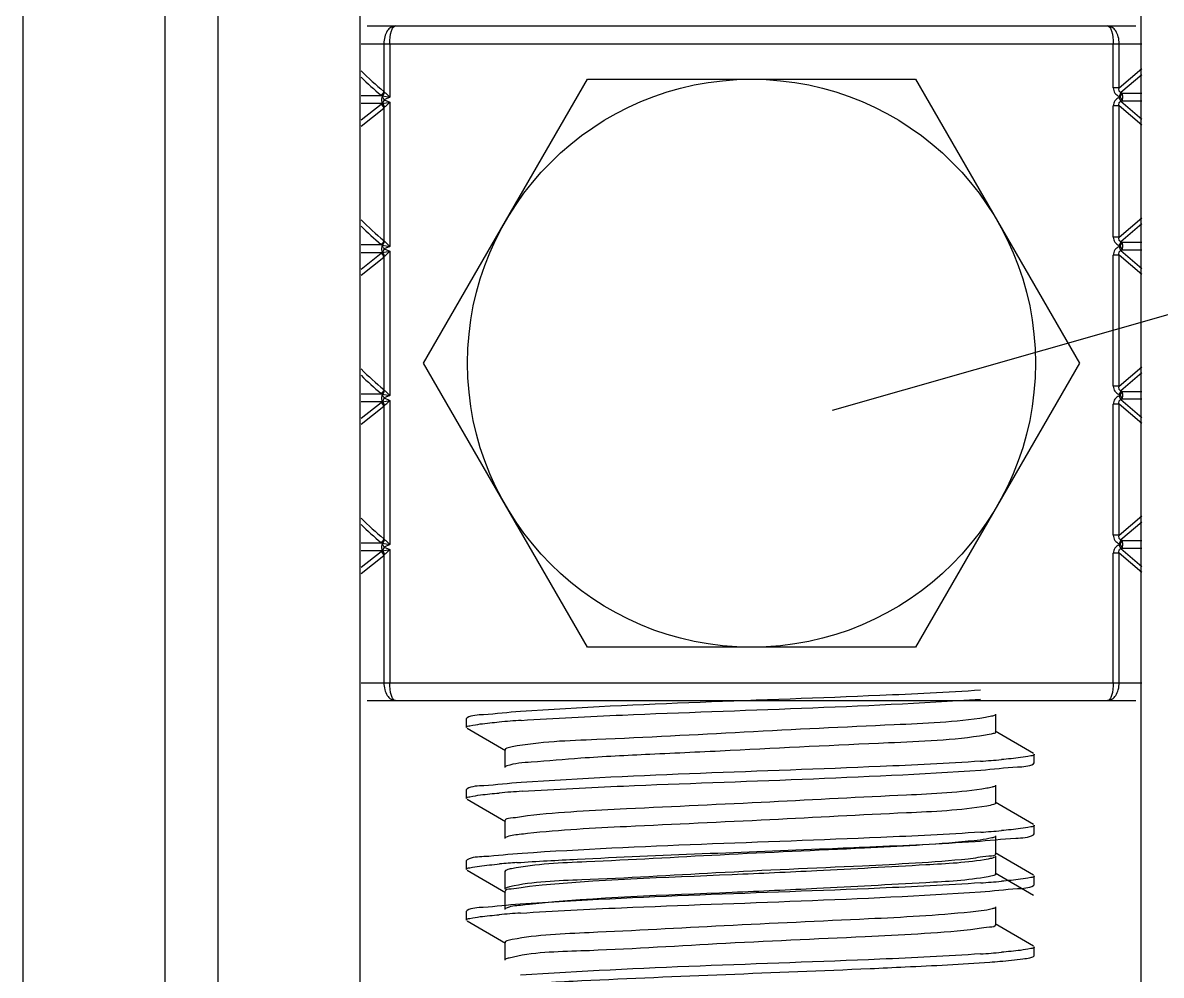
# Model space of a CAD drawing. Extents: x 1382187 to 1725648, y 860327 to 1571294.
# Drawn here: x 1512743.1 to 1513125, y 1213210.6 to 1213530 of the extents above; entities that cross this region are included whole.
import ezdxf

# ---------------------------------------------------------------- set-up
doc = ezdxf.new("R2010")
doc.units = 0
doc.header["$LTSCALE"] = 1000
doc.header["$MEASUREMENT"] = 0
doc.styles.get("Standard").update_dxf_attribs({"font": 'gbenor.shx', "bigfont": 'gbcbig.shx'})
doc.dimstyles.get("Standard").update_dxf_attribs({"dimtxt": 0.18, "dimasz": 0.18, "dimexe": 0.18, "dimexo": 0.0625, "dimgap": 0.09, "dimtad": 0, "dimtih": 1, "dimtoh": 1, "dimdec": 4, "dimzin": 0, "dimdsep": 46, "dimtxsty": 'Standard', "dimcen": 0.09, "dimadec": 0, "dimazin": 0, "dimtfac": 1, "dimtdec": 4, "dimtofl": 0, "dimtmove": 0, "dimatfit": 3, "dimfxl": 0, "dimtolj": 1, "dimtzin": 0, "dimarcsym": 0})

msp = doc.modelspace()

# ---------------------------------------------------------------- linework, layer by layer
at = {"linetype": 'Continuous'}
for p, q in [((1512743.1, 1215988.29), (1512743.1, 1211247.26)), ((1512790.73, 1215988.29), (1512790.73, 1211247.26)), ((1512808.59, 1215988.29), (1512808.59, 1211247.26)), ((1512856.21, 1215988.29), (1512856.21, 1211247.26)), ((1513118.15, 1215988.29), (1513118.15, 1211247.26)), ((1512858.68, 1213528.94), (1513116.44, 1213528.94)), ((1512856.59, 1213522.99), (1513118.53, 1213522.99)), ((1512864.22, 1213522.99), (1512864.22, 1213506.99)), ((1512866.2, 1213522.99), (1512866.2, 1213505.03)), ((1513108.92, 1213508.14), (1513108.92, 1213522.99)), ((1513110.9, 1213508.14), (1513110.9, 1213522.99)), ((1513110.9, 1213508.14), (1513118.53, 1213514.62)), ((1513118.53, 1213512.6), (1513111.46, 1213506.59)), ((1512877.58, 1213415.83), (1512932.57, 1213511.08)), ((1512932.57, 1213511.08), (1513042.56, 1213511.08)), ((1513042.56, 1213511.08), (1513097.55, 1213415.83)), ((1512863.59, 1213505.5), (1512856.59, 1213505.5)), ((1512863.71, 1213505.47), (1512863.59, 1213505.5)), ((1512863.74, 1213505.45), (1512866.2, 1213505.03)), ((1512864.38, 1213506.8), (1512864.22, 1213506.99)), ((1512866.2, 1213505.03), (1512864.29, 1213504.2)), ((1512864.46, 1213506.73), (1512864.38, 1213506.8)), ((1513110.9, 1213508.14), (1513108.92, 1213508.14)), ((1513111.46, 1213506.59), (1513110.86, 1213505.33)), ((1513111.28, 1213505.13), (1513110.86, 1213505.33)), ((1513110.86, 1213504.94), (1513111.28, 1213505.13)), ((1513111.45, 1213503.67), (1513110.86, 1213504.94)), ((1513111.28, 1213505.13), (1513111.87, 1213506.4)), ((1513111.28, 1213505.13), (1513111.87, 1213503.87)), ((1513111.87, 1213506.4), (1513111.46, 1213506.59)), ((1513111.87, 1213506.4), (1513118.53, 1213506.4)), ((1512863.55, 1213502.89), (1512856.59, 1213502.91)), ((1512856.59, 1213497.41), (1512863.3, 1213502.72)), ((1512856.59, 1213495.38), (1512864.22, 1213501.41)), ((1512863.55, 1213502.89), (1512863.71, 1213502.92)), ((1512863.71, 1213502.92), (1512863.75, 1213502.95)), ((1512864.29, 1213504.2), (1512863.75, 1213502.95)), ((1512863.75, 1213502.95), (1512866.2, 1213503.37)), ((1512864.22, 1213501.41), (1512864.36, 1213501.58)), ((1512864.22, 1213501.41), (1512864.22, 1213456.98)), ((1512864.29, 1213504.2), (1512866.2, 1213503.37)), ((1512864.36, 1213501.58), (1512864.44, 1213501.65)), ((1512864.44, 1213501.65), (1512864.49, 1213501.69)), ((1512866.2, 1213503.37), (1512866.2, 1213455.02)), ((1513110.9, 1213502.12), (1513108.92, 1213502.12)), ((1513108.92, 1213458.14), (1513108.92, 1213502.12)), ((1513110.9, 1213458.14), (1513110.9, 1213502.12)), ((1513118.53, 1213495.64), (1513110.9, 1213502.12)), ((1513111.45, 1213503.67), (1513111.87, 1213503.87)), ((1513111.45, 1213503.67), (1513118.53, 1213497.66)), ((1513111.87, 1213503.87), (1513118.53, 1213503.87)), ((1513110.9, 1213458.14), (1513118.53, 1213464.61)), ((1513118.53, 1213462.59), (1513111.46, 1213456.59)), ((1512863.59, 1213455.49), (1512856.59, 1213455.49)), ((1512863.71, 1213455.46), (1512863.59, 1213455.49)), ((1512863.74, 1213455.45), (1512866.2, 1213455.02)), ((1512864.38, 1213456.79), (1512864.22, 1213456.98)), ((1512866.2, 1213455.02), (1512864.29, 1213454.19)), ((1512864.46, 1213456.72), (1512864.38, 1213456.79)), ((1513110.9, 1213458.14), (1513108.92, 1213458.14)), ((1513111.46, 1213456.59), (1513110.86, 1213455.32)), ((1513111.28, 1213455.13), (1513110.86, 1213455.32)), ((1513110.86, 1213454.93), (1513111.28, 1213455.13)), ((1513111.45, 1213453.67), (1513110.86, 1213454.93)), ((1513111.28, 1213455.13), (1513111.87, 1213456.39)), ((1513111.28, 1213455.13), (1513111.87, 1213453.86)), ((1513111.87, 1213456.39), (1513111.46, 1213456.59)), ((1513111.87, 1213456.39), (1513118.53, 1213456.39)), ((1512863.55, 1213452.88), (1512856.59, 1213452.9)), ((1512856.59, 1213447.41), (1512863.3, 1213452.72)), ((1512856.59, 1213445.37), (1512864.22, 1213451.4)), ((1512863.55, 1213452.88), (1512863.71, 1213452.92)), ((1512863.71, 1213452.92), (1512863.75, 1213452.94)), ((1512864.29, 1213454.19), (1512863.75, 1213452.94)), ((1512863.75, 1213452.94), (1512866.2, 1213453.36)), ((1512864.22, 1213451.4), (1512864.36, 1213451.57)), ((1512864.22, 1213451.4), (1512864.22, 1213406.98)), ((1512864.29, 1213454.19), (1512866.2, 1213453.36)), ((1512864.36, 1213451.57), (1512864.44, 1213451.64)), ((1512864.44, 1213451.64), (1512864.49, 1213451.69)), ((1512866.2, 1213453.36), (1512866.2, 1213405.02)), ((1513110.9, 1213452.11), (1513108.92, 1213452.11)), ((1513108.92, 1213408.13), (1513108.92, 1213452.11)), ((1513110.9, 1213408.13), (1513110.9, 1213452.11)), ((1513118.53, 1213445.63), (1513110.9, 1213452.11)), ((1513111.45, 1213453.67), (1513111.87, 1213453.86)), ((1513111.45, 1213453.67), (1513118.53, 1213447.65)), ((1513111.87, 1213453.86), (1513118.53, 1213453.86)), ((1512932.57, 1213320.58), (1512877.58, 1213415.83)), ((1513097.55, 1213415.83), (1513042.56, 1213320.58)), ((1513110.9, 1213408.13), (1513118.53, 1213414.61)), ((1513118.53, 1213412.59), (1513111.46, 1213406.58)), ((1512863.59, 1213405.48), (1512856.59, 1213405.49)), ((1512863.71, 1213405.46), (1512863.59, 1213405.48)), ((1512863.74, 1213405.44), (1512866.2, 1213405.02)), ((1512864.38, 1213406.78), (1512864.22, 1213406.98)), ((1512864.46, 1213406.72), (1512864.38, 1213406.78)), ((1513110.9, 1213408.13), (1513108.92, 1213408.13)), ((1513111.46, 1213406.58), (1513110.86, 1213405.32)), ((1513111.28, 1213405.12), (1513110.86, 1213405.32)), ((1513110.86, 1213404.92), (1513111.28, 1213405.12)), ((1513111.28, 1213405.12), (1513111.87, 1213406.38)), ((1513111.28, 1213405.12), (1513111.87, 1213403.86)), ((1513111.87, 1213406.38), (1513111.46, 1213406.58)), ((1513111.87, 1213406.38), (1513118.53, 1213406.38)), ((1512863.55, 1213402.87), (1512856.59, 1213402.89)), ((1512856.59, 1213397.4), (1512863.3, 1213402.71)), ((1512856.59, 1213395.37), (1512864.22, 1213401.4)), ((1512863.55, 1213402.87), (1512863.71, 1213402.91)), ((1512863.71, 1213402.91), (1512863.75, 1213402.93)), ((1512864.29, 1213404.18), (1512863.75, 1213402.93)), ((1512863.75, 1213402.93), (1512866.2, 1213403.35)), ((1512864.22, 1213401.4), (1512864.36, 1213401.56)), ((1512864.22, 1213401.4), (1512864.22, 1213356.97)), ((1512866.2, 1213405.02), (1512864.29, 1213404.18)), ((1512864.29, 1213404.18), (1512866.2, 1213403.35)), ((1512864.36, 1213401.56), (1512864.44, 1213401.64)), ((1512864.44, 1213401.64), (1512864.49, 1213401.68)), ((1512866.2, 1213403.35), (1512866.2, 1213355.01)), ((1513110.9, 1213402.11), (1513108.92, 1213402.11)), ((1513108.92, 1213358.12), (1513108.92, 1213402.11)), ((1513111.45, 1213403.66), (1513110.86, 1213404.92)), ((1513110.9, 1213358.12), (1513110.9, 1213402.11)), ((1513118.53, 1213395.63), (1513110.9, 1213402.11)), ((1513111.45, 1213403.66), (1513111.87, 1213403.86)), ((1513111.45, 1213403.66), (1513118.53, 1213397.65)), ((1513111.87, 1213403.86), (1513118.53, 1213403.86)), ((1513110.9, 1213358.12), (1513118.53, 1213364.6)), ((1513118.53, 1213362.58), (1513111.46, 1213356.57)), ((1512863.59, 1213355.48), (1512856.59, 1213355.48)), ((1512863.71, 1213355.45), (1512863.59, 1213355.48)), ((1512863.74, 1213355.43), (1512866.2, 1213355.01)), ((1512864.38, 1213356.78), (1512864.22, 1213356.97)), ((1512864.46, 1213356.71), (1512864.38, 1213356.78)), ((1513110.9, 1213358.12), (1513108.92, 1213358.12)), ((1513111.46, 1213356.57), (1513110.86, 1213355.31)), ((1513111.28, 1213355.11), (1513111.87, 1213356.38)), ((1513111.87, 1213356.38), (1513111.46, 1213356.57)), ((1513111.87, 1213356.38), (1513118.53, 1213356.37)), ((1512863.55, 1213352.87), (1512856.59, 1213352.89)), ((1512856.59, 1213347.39), (1512863.3, 1213352.7)), ((1512863.55, 1213352.87), (1512863.71, 1213352.9)), ((1512863.71, 1213352.9), (1512863.75, 1213352.92)), ((1512864.29, 1213354.18), (1512863.75, 1213352.92)), ((1512863.75, 1213352.92), (1512866.2, 1213353.35)), ((1512866.2, 1213355.01), (1512864.29, 1213354.18)), ((1512864.29, 1213354.18), (1512866.2, 1213353.35)), ((1512864.36, 1213351.56), (1512864.44, 1213351.63)), ((1512864.44, 1213351.63), (1512864.49, 1213351.67)), ((1512866.2, 1213353.35), (1512866.2, 1213308.68)), ((1513110.9, 1213352.1), (1513108.92, 1213352.1)), ((1513108.92, 1213308.68), (1513108.92, 1213352.1)), ((1513111.28, 1213355.11), (1513110.86, 1213355.31)), ((1513110.86, 1213354.91), (1513111.28, 1213355.11)), ((1513111.45, 1213353.65), (1513110.86, 1213354.91)), ((1513110.9, 1213308.68), (1513110.9, 1213352.1)), ((1513118.53, 1213345.62), (1513110.9, 1213352.1)), ((1513111.28, 1213355.11), (1513111.87, 1213353.85)), ((1513111.45, 1213353.65), (1513111.87, 1213353.85)), ((1513111.45, 1213353.65), (1513118.53, 1213347.64)), ((1513111.87, 1213353.85), (1513118.53, 1213353.85)), ((1512856.59, 1213345.36), (1512864.22, 1213351.39)), ((1512864.22, 1213351.39), (1512864.36, 1213351.56)), ((1512864.22, 1213351.39), (1512864.22, 1213308.68)), ((1513042.56, 1213320.58), (1512932.57, 1213320.58)), ((1512856.59, 1213308.68), (1513118.53, 1213308.68)), ((1512858.68, 1213302.72), (1513116.44, 1213302.72)), ((1512892.16, 1213296.9), (1512891.93, 1213296.64)), ((1512891.93, 1213293.67), (1512891.93, 1213296.64)), ((1512891.93, 1213293.67), (1512891.93, 1213296.64)), ((1513069.55, 1213292.18), (1513069.55, 1213298.13)), ((1512892.16, 1213293.4), (1512905.08, 1213285.92)), ((1513082.21, 1213285), (1513069.29, 1213292.48)), ((1512904.82, 1213286.22), (1512904.82, 1213280.27)), ((1513082.43, 1213281.76), (1513082.43, 1213284.74)), ((1513082.43, 1213281.76), (1513082.43, 1213284.74)), ((1512905.5, 1213280.76), (1512905.08, 1213280.57)), ((1513082.21, 1213281.5), (1513082.43, 1213281.76)), ((1512892.16, 1213273.09), (1512891.93, 1213272.83)), ((1512891.93, 1213269.85), (1512891.93, 1213272.83)), ((1512891.93, 1213269.85), (1512891.93, 1213272.83)), ((1513069.55, 1213268.36), (1513069.55, 1213274.32)), ((1512892.16, 1213269.59), (1512905.08, 1213262.11)), ((1513082.21, 1213261.18), (1513069.29, 1213268.67)), ((1512904.82, 1213262.41), (1512904.82, 1213256.46)), ((1513082.43, 1213257.95), (1513082.43, 1213260.92)), ((1513082.43, 1213257.95), (1513082.43, 1213260.92)), ((1513069.55, 1213251.37), (1513069.55, 1213257.32)), ((1513082.21, 1213257.69), (1513082.43, 1213257.95)), ((1512892.16, 1213249.28), (1512891.93, 1213249.02)), ((1512891.93, 1213246.04), (1512891.93, 1213249.02)), ((1512891.93, 1213246.04), (1512891.93, 1213249.02)), ((1513082.21, 1213244.19), (1513069.29, 1213251.67)), ((1513069.55, 1213244.55), (1513069.55, 1213250.5)), ((1512892.16, 1213245.78), (1512905.08, 1213238.3)), ((1512904.82, 1213245.42), (1512904.82, 1213239.46)), ((1513082.21, 1213237.37), (1513069.29, 1213244.85)), ((1513082.21, 1213240.69), (1513082.43, 1213240.95)), ((1513082.43, 1213240.95), (1513082.43, 1213243.93)), ((1513082.43, 1213240.95), (1513082.43, 1213243.93)), ((1512904.82, 1213238.6), (1512904.82, 1213232.65)), ((1513069.55, 1213227.56), (1513069.55, 1213233.51)), ((1512892.16, 1213232.28), (1512891.93, 1213232.02)), ((1512891.93, 1213229.05), (1512891.93, 1213232.02)), ((1512891.93, 1213229.05), (1512891.93, 1213232.02)), ((1512892.16, 1213228.79), (1512905.08, 1213221.3)), ((1513082.21, 1213220.38), (1513069.29, 1213227.86)), ((1512904.82, 1213221.6), (1512904.82, 1213215.65)), ((1513082.43, 1213217.14), (1513082.43, 1213220.12)), ((1513082.43, 1213217.14), (1513082.43, 1213220.12)), ((1513082.21, 1213216.88), (1513082.43, 1213217.14))]:
    msp.add_line(p, q, dxfattribs=at)
msp.add_circle((1512987.56, 1213415.83), 95.25, dxfattribs=at)
for centre, radius, start, end in [((1512930.15, 1213587.44), 104.01, 224.9882, 230.6634), ((1512930.64, 1213586.48), 105.17, 225.2411, 230.1872), ((1512864.49, 1213507.12), 1.85, 230.2237, 240.9585), ((1512864.46, 1213501.26), 1.86, 119.1442, 128.3025), ((1512930.15, 1213537.43), 104.01, 224.9882, 230.6634), ((1512930.64, 1213536.47), 105.17, 225.2411, 230.1872), ((1512864.49, 1213457.11), 1.85, 230.2237, 240.9585), ((1512864.46, 1213451.25), 1.86, 119.1442, 128.3025), ((1512930.15, 1213487.43), 104.01, 224.9882, 230.6634), ((1512930.64, 1213486.46), 105.17, 225.2411, 230.1872), ((1512864.49, 1213407.1), 1.85, 230.2237, 240.9585), ((1512864.46, 1213401.25), 1.86, 119.1442, 128.3025), ((1512930.15, 1213437.42), 104.01, 224.9882, 230.6634), ((1512930.64, 1213436.46), 105.17, 225.2411, 230.1872), ((1512864.49, 1213357.1), 1.85, 230.2237, 240.9585), ((1512864.46, 1213351.24), 1.86, 119.1442, 128.3025), ((1512937.78, 1212881.13), 415.84, 93.7876, 94.8061), ((1513037.05, 1213691.42), 409.97, 273.8296, 274.8033), ((1512938.19, 1212852.18), 420.99, 93.7545, 94.8055), ((1513037.13, 1213666.65), 409.01, 273.8359, 274.8035), ((1512935.92, 1212856.82), 392.45, 93.9506, 94.8036), ((1513037.09, 1213650.11), 409.46, 273.8329, 274.8033), ((1512937.45, 1212820.66), 411.68, 93.8155, 94.8057), ((1513037.04, 1213626.9), 410.07, 273.8289, 274.8033)]:
    msp.add_arc(centre, radius, start, end, dxfattribs=at)
for points, knots in [([(1512868.11, 1213528.94), (1512867.6, 1213528.94), (1512866.49, 1213528.58), (1512865.23, 1213527.21), (1512864.41, 1213525.27), (1512864.22, 1213523.77), (1512864.22, 1213522.99)], [0, 0, 0, 0, 0.195972, 0.42512, 0.697797, 1, 1, 1, 1]), ([(1512866.2, 1213522.99), (1512866.2, 1213524.42), (1512866.41, 1213526.36), (1512867.17, 1213528.39), (1512867.83, 1213528.94), (1512868.11, 1213528.94)], [0, 0, 0, 0, 0.657525, 0.871922, 1, 1, 1, 1]), ([(1513107.01, 1213528.94), (1513107.29, 1213528.94), (1513107.95, 1213528.39), (1513108.71, 1213526.36), (1513108.92, 1213524.42), (1513108.92, 1213522.99)], [0, 0, 0, 0, 0.128078, 0.342475, 1, 1, 1, 1]), ([(1513110.9, 1213522.99), (1513110.9, 1213523.77), (1513110.72, 1213525.27), (1513109.89, 1213527.21), (1513108.63, 1213528.58), (1513107.52, 1213528.94), (1513107.01, 1213528.94)], [0, 0, 0, 0, 0.302203, 0.57488, 0.804028, 1, 1, 1, 1]), ([(1512863.73, 1213505.49), (1512863.64, 1213505.31), (1512863.37, 1213504.48), (1512863.42, 1213503.52), (1512863.71, 1213502.92)], [0, 0, 0, 0, 0.236634, 1, 1, 1, 1]), ([(1512864.29, 1213504.2), (1512864.24, 1213504.32), (1512864.06, 1213504.75), (1512863.83, 1213505.17), (1512863.73, 1213505.49)], [0, 0, 0, 0, 0.285481, 1, 1, 1, 1]), ([(1512864.46, 1213506.73), (1512864.59, 1213506.61), (1512865.19, 1213506.05), (1512865.76, 1213505.48), (1512866.2, 1213505.03)], [0, 0, 0, 0, 0.225254, 1, 1, 1, 1]), ([(1513108.92, 1213508.14), (1513108.92, 1213507.55), (1513109.33, 1213506.34), (1513110.32, 1213505.58), (1513110.86, 1213505.33)], [0, 0, 0, 0, 0.499355, 1, 1, 1, 1]), ([(1513110.86, 1213504.94), (1513110.32, 1213504.68), (1513109.33, 1213503.93), (1513108.92, 1213502.71), (1513108.92, 1213502.12)], [0, 0, 0, 0, 0.500643, 1, 1, 1, 1]), ([(1513111.46, 1213506.59), (1513111.17, 1213506.68), (1513110.7, 1213507.24), (1513110.84, 1213507.86), (1513110.9, 1213508.14)], [0, 0, 0, 0, 0.502447, 1, 1, 1, 1]), ([(1513111.87, 1213503.87), (1513112.06, 1213504.26), (1513112.18, 1213505.13), (1513112.06, 1213506.01), (1513111.87, 1213506.4)], [0, 0, 0, 0, 0.500048, 1, 1, 1, 1]), ([(1512864.49, 1213501.69), (1512864.62, 1213501.81), (1512865.2, 1213502.36), (1512865.77, 1213502.93), (1512866.2, 1213503.37)], [0, 0, 0, 0, 0.226794, 1, 1, 1, 1]), ([(1513110.9, 1213502.12), (1513110.84, 1213502.41), (1513110.7, 1213503.02), (1513111.17, 1213503.59), (1513111.45, 1213503.67)], [0, 0, 0, 0, 0.49632, 1, 1, 1, 1]), ([(1512863.73, 1213455.48), (1512863.64, 1213455.3), (1512863.37, 1213454.47), (1512863.42, 1213453.52), (1512863.71, 1213452.92)], [0, 0, 0, 0, 0.236634, 1, 1, 1, 1]), ([(1512864.29, 1213454.19), (1512864.24, 1213454.31), (1512864.06, 1213454.75), (1512863.83, 1213455.16), (1512863.73, 1213455.48)], [0, 0, 0, 0, 0.285481, 1, 1, 1, 1]), ([(1512864.46, 1213456.72), (1512864.59, 1213456.6), (1512865.19, 1213456.05), (1512865.76, 1213455.47), (1512866.2, 1213455.02)], [0, 0, 0, 0, 0.225254, 1, 1, 1, 1]), ([(1513108.92, 1213458.14), (1513108.92, 1213457.55), (1513109.33, 1213456.33), (1513110.32, 1213455.58), (1513110.86, 1213455.32)], [0, 0, 0, 0, 0.499355, 1, 1, 1, 1]), ([(1513110.86, 1213454.93), (1513110.32, 1213454.67), (1513109.33, 1213453.92), (1513108.92, 1213452.71), (1513108.92, 1213452.11)], [0, 0, 0, 0, 0.500643, 1, 1, 1, 1]), ([(1513111.46, 1213456.59), (1513111.17, 1213456.67), (1513110.7, 1213457.24), (1513110.84, 1213457.85), (1513110.9, 1213458.14)], [0, 0, 0, 0, 0.502447, 1, 1, 1, 1]), ([(1513111.87, 1213453.86), (1513112.06, 1213454.25), (1513112.18, 1213455.13), (1513112.06, 1213456), (1513111.87, 1213456.39)], [0, 0, 0, 0, 0.500048, 1, 1, 1, 1]), ([(1512864.49, 1213451.69), (1512864.62, 1213451.81), (1512865.2, 1213452.36), (1512865.77, 1213452.92), (1512866.2, 1213453.36)], [0, 0, 0, 0, 0.226794, 1, 1, 1, 1]), ([(1513110.9, 1213452.11), (1513110.84, 1213452.4), (1513110.7, 1213453.01), (1513111.17, 1213453.58), (1513111.45, 1213453.67)], [0, 0, 0, 0, 0.49632, 1, 1, 1, 1]), ([(1512863.73, 1213405.48), (1512863.64, 1213405.29), (1512863.37, 1213404.46), (1512863.42, 1213403.51), (1512863.71, 1213402.91)], [0, 0, 0, 0, 0.236634, 1, 1, 1, 1]), ([(1512864.29, 1213404.18), (1512864.24, 1213404.31), (1512864.06, 1213404.74), (1512863.83, 1213405.16), (1512863.73, 1213405.48)], [0, 0, 0, 0, 0.285481, 1, 1, 1, 1]), ([(1512864.46, 1213406.72), (1512864.59, 1213406.59), (1512865.19, 1213406.04), (1512865.76, 1213405.46), (1512866.2, 1213405.02)], [0, 0, 0, 0, 0.225254, 1, 1, 1, 1]), ([(1513108.92, 1213408.13), (1513108.92, 1213407.54), (1513109.33, 1213406.32), (1513110.32, 1213405.57), (1513110.86, 1213405.32)], [0, 0, 0, 0, 0.499355, 1, 1, 1, 1]), ([(1513111.46, 1213406.58), (1513111.17, 1213406.67), (1513110.7, 1213407.23), (1513110.84, 1213407.84), (1513110.9, 1213408.13)], [0, 0, 0, 0, 0.502447, 1, 1, 1, 1]), ([(1513111.87, 1213403.86), (1513112.06, 1213404.24), (1513112.18, 1213405.12), (1513112.06, 1213405.99), (1513111.87, 1213406.38)], [0, 0, 0, 0, 0.500048, 1, 1, 1, 1]), ([(1512864.49, 1213401.68), (1512864.62, 1213401.8), (1512865.2, 1213402.35), (1512865.77, 1213402.92), (1512866.2, 1213403.35)], [0, 0, 0, 0, 0.226794, 1, 1, 1, 1]), ([(1513110.86, 1213404.92), (1513110.32, 1213404.67), (1513109.33, 1213403.91), (1513108.92, 1213402.7), (1513108.92, 1213402.11)], [0, 0, 0, 0, 0.500643, 1, 1, 1, 1]), ([(1513110.9, 1213402.11), (1513110.84, 1213402.39), (1513110.7, 1213403.01), (1513111.17, 1213403.57), (1513111.45, 1213403.66)], [0, 0, 0, 0, 0.49632, 1, 1, 1, 1]), ([(1512863.73, 1213355.47), (1512863.64, 1213355.28), (1512863.37, 1213354.46), (1512863.42, 1213353.5), (1512863.71, 1213352.9)], [0, 0, 0, 0, 0.236634, 1, 1, 1, 1]), ([(1512864.29, 1213354.18), (1512864.24, 1213354.3), (1512864.06, 1213354.73), (1512863.83, 1213355.15), (1512863.73, 1213355.47)], [0, 0, 0, 0, 0.285481, 1, 1, 1, 1]), ([(1512864.46, 1213356.71), (1512864.59, 1213356.59), (1512865.19, 1213356.03), (1512865.76, 1213355.46), (1512866.2, 1213355.01)], [0, 0, 0, 0, 0.225254, 1, 1, 1, 1]), ([(1513108.92, 1213358.12), (1513108.92, 1213357.53), (1513109.33, 1213356.32), (1513110.32, 1213355.56), (1513110.86, 1213355.31)], [0, 0, 0, 0, 0.499355, 1, 1, 1, 1]), ([(1513111.46, 1213356.57), (1513111.17, 1213356.66), (1513110.7, 1213357.22), (1513110.84, 1213357.84), (1513110.9, 1213358.12)], [0, 0, 0, 0, 0.502447, 1, 1, 1, 1]), ([(1513111.87, 1213353.85), (1513112.06, 1213354.24), (1513112.18, 1213355.11), (1513112.06, 1213355.99), (1513111.87, 1213356.38)], [0, 0, 0, 0, 0.500048, 1, 1, 1, 1]), ([(1512864.49, 1213351.67), (1512864.62, 1213351.79), (1512865.2, 1213352.34), (1512865.77, 1213352.91), (1512866.2, 1213353.35)], [0, 0, 0, 0, 0.226794, 1, 1, 1, 1]), ([(1513110.86, 1213354.91), (1513110.32, 1213354.66), (1513109.33, 1213353.91), (1513108.92, 1213352.69), (1513108.92, 1213352.1)], [0, 0, 0, 0, 0.500643, 1, 1, 1, 1]), ([(1513110.9, 1213352.1), (1513110.84, 1213352.39), (1513110.7, 1213353), (1513111.17, 1213353.56), (1513111.45, 1213353.65)], [0, 0, 0, 0, 0.49632, 1, 1, 1, 1]), ([(1512864.22, 1213308.68), (1512864.22, 1213307.89), (1512864.41, 1213306.4), (1512865.23, 1213304.45), (1512866.49, 1213303.08), (1512867.6, 1213302.72), (1512868.11, 1213302.72)], [0, 0, 0, 0, 0.302203, 0.57488, 0.804028, 1, 1, 1, 1]), ([(1512868.11, 1213302.72), (1512867.83, 1213302.72), (1512867.17, 1213303.28), (1512866.41, 1213305.3), (1512866.2, 1213307.24), (1512866.2, 1213308.68)], [0, 0, 0, 0, 0.128078, 0.342475, 1, 1, 1, 1]), ([(1513064.43, 1213306.18), (1513053.17, 1213305.41), (1513001.72, 1213302.94), (1512950.2, 1213301.74), (1512910.07, 1213299.02)], [0, 0, 0, 0, 0.219101, 1, 1, 1, 1]), ([(1513108.92, 1213308.68), (1513108.92, 1213307.24), (1513108.71, 1213305.3), (1513107.95, 1213303.28), (1513107.29, 1213302.72), (1513107.01, 1213302.72)], [0, 0, 0, 0, 0.657525, 0.871922, 1, 1, 1, 1]), ([(1513107.01, 1213302.72), (1513107.52, 1213302.72), (1513108.63, 1213303.08), (1513109.89, 1213304.45), (1513110.72, 1213306.4), (1513110.9, 1213307.89), (1513110.9, 1213308.68)], [0, 0, 0, 0, 0.195972, 0.42512, 0.697797, 1, 1, 1, 1]), ([(1512910.32, 1213296.06), (1512921.61, 1213296.82), (1512972.98, 1213299.29), (1513024.42, 1213300.48), (1513064.43, 1213303.2)], [0, 0, 0, 0, 0.220145, 1, 1, 1, 1]), ([(1512910.07, 1213299.02), (1512905.93, 1213298.74), (1512900.11, 1213297.93), (1512893.78, 1213297.83), (1512892.16, 1213296.9)], [0, 0, 0, 0, 0.690488, 1, 1, 1, 1]), ([(1512891.93, 1213293.67), (1512891.93, 1213294.1), (1512894.23, 1213294.38), (1512895.39, 1213294.7), (1512896.55, 1213294.85)], [0, 0, 0, 0, 0.271407, 1, 1, 1, 1]), ([(1513066.03, 1213297.02), (1513055.94, 1213295.41), (1513028.86, 1213294.32), (1512985.4, 1213292.15), (1512942.72, 1213289.75), (1512916.58, 1213288.93), (1512907.25, 1213287.15)], [0, 0, 0, 0, 0.192752, 0.509476, 0.820909, 1, 1, 1, 1]), ([(1513069.28, 1213297.83), (1513068.93, 1213297.62), (1513067.82, 1213297.34), (1513066.73, 1213297.13), (1513066.03, 1213297.02)], [0, 0, 0, 0, 0.367273, 1, 1, 1, 1]), ([(1513066.03, 1213291.07), (1513055.3, 1213289.36), (1513026.62, 1213288.3), (1512989.1, 1213286.3), (1512954.7, 1213284.69), (1512932.4, 1213283.63), (1512916.54, 1213282.18), (1512908.1, 1213281.69), (1512905.5, 1213280.76)], [0, 0, 0, 0, 0.202669, 0.533226, 0.70113, 0.845024, 0.948509, 1, 1, 1, 1]), ([(1513069.54, 1213292.18), (1513069.54, 1213291.83), (1513067.86, 1213291.44), (1513066.92, 1213291.21), (1513066.03, 1213291.07)], [0, 0, 0, 0, 0.280154, 1, 1, 1, 1]), ([(1512907.25, 1213287.15), (1512906.64, 1213287.03), (1512905.94, 1213286.87), (1512904.82, 1213286.48), (1512904.82, 1213286.22)], [0, 0, 0, 0, 0.71086, 1, 1, 1, 1]), ([(1513082.43, 1213284.74), (1513082.43, 1213284.3), (1513080.14, 1213284.02), (1513078.99, 1213283.7), (1513077.83, 1213283.55)], [0, 0, 0, 0, 0.271495, 1, 1, 1, 1]), ([(1513064.43, 1213282.37), (1513053.21, 1213281.6), (1513001.83, 1213279.13), (1512950.4, 1213277.92), (1512910.32, 1213275.22)], [0, 0, 0, 0, 0.21884, 1, 1, 1, 1]), ([(1512910.63, 1213272.27), (1512921.94, 1213273.02), (1512973.23, 1213275.48), (1513024.58, 1213276.68), (1513064.49, 1213279.39)], [0, 0, 0, 0, 0.220917, 1, 1, 1, 1]), ([(1513064.49, 1213279.39), (1513068.59, 1213279.67), (1513074.34, 1213280.47), (1513080.61, 1213280.58), (1513082.21, 1213281.5)], [0, 0, 0, 0, 0.690253, 1, 1, 1, 1]), ([(1512910.32, 1213275.22), (1512906.11, 1213274.94), (1512900.22, 1213274.12), (1512893.8, 1213274.03), (1512892.16, 1213273.09)], [0, 0, 0, 0, 0.690736, 1, 1, 1, 1]), ([(1513066.49, 1213273.28), (1513057.6, 1213271.77), (1513033.24, 1213270.76), (1512992.99, 1213268.55), (1512950.59, 1213266.64), (1512923.45, 1213265.26), (1512912.42, 1213264.05)], [0, 0, 0, 0, 0.175288, 0.472203, 0.784406, 1, 1, 1, 1]), ([(1513069.28, 1213274.02), (1513068.97, 1213273.84), (1513068.03, 1213273.57), (1513067.09, 1213273.38), (1513066.49, 1213273.28)], [0, 0, 0, 0, 0.373528, 1, 1, 1, 1]), ([(1512891.93, 1213269.85), (1512891.93, 1213270.29), (1512894.27, 1213270.57), (1512895.44, 1213270.9), (1512896.62, 1213271.05)], [0, 0, 0, 0, 0.271179, 1, 1, 1, 1]), ([(1513069.54, 1213268.36), (1513069.54, 1213268.06), (1513068.11, 1213267.66), (1513067.26, 1213267.46), (1513066.49, 1213267.33)], [0, 0, 0, 0, 0.283524, 1, 1, 1, 1]), ([(1512912.42, 1213264.05), (1512910.52, 1213263.84), (1512908.7, 1213263.29), (1512904.82, 1213263.11), (1512904.82, 1213262.41)], [0, 0, 0, 0, 0.732764, 1, 1, 1, 1]), ([(1513066.49, 1213267.33), (1513057.6, 1213265.81), (1513033.24, 1213264.81), (1512992.99, 1213262.6), (1512950.59, 1213260.68), (1512923.45, 1213259.31), (1512912.42, 1213258.1)], [0, 0, 0, 0, 0.175288, 0.472203, 0.784406, 1, 1, 1, 1]), ([(1513082.43, 1213260.92), (1513082.43, 1213260.49), (1513080.15, 1213260.2), (1513079, 1213259.89), (1513077.85, 1213259.74)], [0, 0, 0, 0, 0.27155, 1, 1, 1, 1]), ([(1512912.42, 1213258.1), (1512911.5, 1213258), (1512909.07, 1213257.63), (1512906.43, 1213257.54), (1512905.08, 1213256.76)], [0, 0, 0, 0, 0.371684, 1, 1, 1, 1]), ([(1513064.49, 1213258.56), (1513053.3, 1213257.8), (1513002.01, 1213255.32), (1512950.67, 1213254.11), (1512910.63, 1213251.43)], [0, 0, 0, 0, 0.218398, 1, 1, 1, 1]), ([(1513069.28, 1213257.02), (1513068.96, 1213256.83), (1513065.95, 1213256.03), (1513062.91, 1213255.77), (1513060.23, 1213255.5)], [0, 0, 0, 0, 0.122947, 1, 1, 1, 1]), ([(1513062.6, 1213255.46), (1513067.14, 1213255.75), (1513073.5, 1213256.63), (1513080.45, 1213256.68), (1513082.21, 1213257.69)], [0, 0, 0, 0, 0.692027, 1, 1, 1, 1]), ([(1513060.23, 1213255.5), (1513048.67, 1213254.35), (1513020.91, 1213252.93), (1512978.19, 1213251.09), (1512938.79, 1213248.75), (1512915.3, 1213247.95), (1512907.04, 1213246.3)], [0, 0, 0, 0, 0.227021, 0.543037, 0.835394, 1, 1, 1, 1]), ([(1512908.88, 1213248.34), (1512915.63, 1213248.81), (1512950.31, 1213250.68), (1512985.02, 1213251.88), (1513012.96, 1213253.03)], [0, 0, 0, 0, 0.194747, 1, 1, 1, 1]), ([(1513012.96, 1213253.03), (1513017.71, 1213253.23), (1513034.26, 1213253.93), (1513050.81, 1213254.69), (1513062.6, 1213255.46)], [0, 0, 0, 0, 0.286991, 1, 1, 1, 1]), ([(1512910.63, 1213251.43), (1512906.35, 1213251.15), (1512900.36, 1213250.32), (1512893.82, 1213250.23), (1512892.16, 1213249.28)], [0, 0, 0, 0, 0.691038, 1, 1, 1, 1]), ([(1513060.23, 1213249.55), (1513048.46, 1213248.38), (1513020.24, 1213246.93), (1512976.98, 1213245.14), (1512937.64, 1213242.59), (1512914.33, 1213242.06), (1512906.43, 1213240.22)], [0, 0, 0, 0, 0.230195, 0.549984, 0.842214, 1, 1, 1, 1]), ([(1513066.92, 1213249.55), (1513060.05, 1213248.28), (1513040.79, 1213247.35), (1513021.66, 1213246.17), (1513009.47, 1213245.59)], [0, 0, 0, 0, 0.364269, 1, 1, 1, 1]), ([(1513069.54, 1213251.37), (1513069.55, 1213250.53), (1513064.74, 1213250.49), (1513062.55, 1213249.78), (1513060.23, 1213249.55)], [0, 0, 0, 0, 0.265303, 1, 1, 1, 1]), ([(1513069.28, 1213250.2), (1513069.01, 1213250.05), (1513068.22, 1213249.81), (1513067.42, 1213249.64), (1513066.92, 1213249.55)], [0, 0, 0, 0, 0.380472, 1, 1, 1, 1]), ([(1512891.93, 1213246.04), (1512891.93, 1213246.45), (1512894.07, 1213246.75), (1512895.17, 1213247.04), (1512896.26, 1213247.19)], [0, 0, 0, 0, 0.272497, 1, 1, 1, 1]), ([(1512907.04, 1213246.3), (1512906.48, 1213246.19), (1512905.82, 1213246.04), (1512904.83, 1213245.65), (1512904.82, 1213245.42)], [0, 0, 0, 0, 0.707546, 1, 1, 1, 1]), ([(1513009.47, 1213245.59), (1513000.01, 1213245.14), (1512967.9, 1213243.56), (1512935.7, 1213242.69), (1512913.13, 1213240.32)], [0, 0, 0, 0, 0.294359, 1, 1, 1, 1]), ([(1513064.46, 1213241.56), (1513053.18, 1213240.8), (1513001.66, 1213238.31), (1512950.08, 1213237.12), (1512909.9, 1213234.39)], [0, 0, 0, 0, 0.219186, 1, 1, 1, 1]), ([(1513066.92, 1213243.59), (1513060.05, 1213242.33), (1513040.79, 1213241.39), (1513021.66, 1213240.22), (1513009.47, 1213239.64)], [0, 0, 0, 0, 0.364269, 1, 1, 1, 1]), ([(1513069.54, 1213244.55), (1513069.54, 1213244.28), (1513068.33, 1213243.89), (1513067.59, 1213243.71), (1513066.92, 1213243.59)], [0, 0, 0, 0, 0.287487, 1, 1, 1, 1]), ([(1513082.43, 1213243.93), (1513082.43, 1213243.5), (1513080.15, 1213243.21), (1513078.99, 1213242.9), (1513077.84, 1213242.75)], [0, 0, 0, 0, 0.271522, 1, 1, 1, 1]), ([(1512913.13, 1213240.32), (1512911.05, 1213240.1), (1512909.08, 1213239.48), (1512904.82, 1213239.36), (1512904.82, 1213238.6)], [0, 0, 0, 0, 0.733679, 1, 1, 1, 1]), ([(1512906.43, 1213240.22), (1512906.16, 1213240.15), (1512905.7, 1213240.03), (1512905.25, 1213239.86), (1512905.08, 1213239.77)], [0, 0, 0, 0, 0.595252, 1, 1, 1, 1]), ([(1512910.06, 1213231.42), (1512921.34, 1213232.19), (1512972.8, 1213234.66), (1513024.32, 1213235.86), (1513064.43, 1213238.58)], [0, 0, 0, 0, 0.219537, 1, 1, 1, 1]), ([(1513009.47, 1213239.64), (1513000.01, 1213239.18), (1512967.9, 1213237.61), (1512935.7, 1213236.74), (1512913.13, 1213234.36)], [0, 0, 0, 0, 0.294359, 1, 1, 1, 1]), ([(1513064.43, 1213238.58), (1513068.54, 1213238.86), (1513074.31, 1213239.66), (1513080.6, 1213239.77), (1513082.21, 1213240.69)], [0, 0, 0, 0, 0.690318, 1, 1, 1, 1]), ([(1512909.9, 1213234.39), (1512905.79, 1213234.11), (1512900.04, 1213233.31), (1512893.76, 1213233.2), (1512892.16, 1213232.28)], [0, 0, 0, 0, 0.690304, 1, 1, 1, 1]), ([(1512913.13, 1213234.36), (1512912.12, 1213234.26), (1512909.45, 1213233.86), (1512906.56, 1213233.8), (1512905.08, 1213232.95)], [0, 0, 0, 0, 0.373733, 1, 1, 1, 1]), ([(1512891.93, 1213229.05), (1512891.93, 1213229.48), (1512894.21, 1213229.76), (1512895.36, 1213230.08), (1512896.51, 1213230.23)], [0, 0, 0, 0, 0.271566, 1, 1, 1, 1]), ([(1513060.98, 1213231.77), (1513049.62, 1213230.59), (1513022.06, 1213229.18), (1512979.4, 1213227.31), (1512939.63, 1213225.02), (1512915.79, 1213224.14), (1512907.3, 1213222.54)], [0, 0, 0, 0, 0.22252, 0.537346, 0.83163, 1, 1, 1, 1]), ([(1513069.28, 1213233.21), (1513068.98, 1213233.03), (1513066.23, 1213232.27), (1513063.43, 1213232.02), (1513060.98, 1213231.77)], [0, 0, 0, 0, 0.125114, 1, 1, 1, 1]), ([(1513060.98, 1213225.81), (1513049.25, 1213224.6), (1513020.87, 1213223.15), (1512977.26, 1213221.37), (1512937.6, 1213218.69), (1512914.07, 1213218.32), (1512906.23, 1213216.35)], [0, 0, 0, 0, 0.22805, 0.549566, 0.843677, 1, 1, 1, 1]), ([(1513069.54, 1213227.56), (1513069.55, 1213226.78), (1513065.14, 1213226.68), (1513063.12, 1213226.04), (1513060.98, 1213225.81)], [0, 0, 0, 0, 0.266019, 1, 1, 1, 1]), ([(1512907.3, 1213222.54), (1512906.67, 1213222.42), (1512905.96, 1213222.25), (1512904.83, 1213221.86), (1512904.82, 1213221.6)], [0, 0, 0, 0, 0.710787, 1, 1, 1, 1]), ([(1513082.43, 1213220.12), (1513082.43, 1213219.68), (1513080.14, 1213219.4), (1513078.99, 1213219.08), (1513077.83, 1213218.93)], [0, 0, 0, 0, 0.27149, 1, 1, 1, 1]), ([(1512906.23, 1213216.35), (1512906, 1213216.3), (1512905.61, 1213216.19), (1512905.23, 1213216.04), (1512905.08, 1213215.95)], [0, 0, 0, 0, 0.587983, 1, 1, 1, 1]), ([(1513064.43, 1213217.75), (1513053.17, 1213216.98), (1513001.71, 1213214.5), (1512950.19, 1213213.31), (1512910.06, 1213210.59)], [0, 0, 0, 0, 0.219112, 1, 1, 1, 1]), ([(1513027.31, 1213212.83), (1513031.24, 1213213.01), (1513044.63, 1213213.62), (1513058.02, 1213214.29), (1513067.46, 1213214.99)], [0, 0, 0, 0, 0.293781, 1, 1, 1, 1]), ([(1513067.46, 1213214.99), (1513068.61, 1213215.07), (1513072.33, 1213215.36), (1513076.06, 1213215.7), (1513078.62, 1213216.06)], [0, 0, 0, 0, 0.307477, 1, 1, 1, 1]), ([(1513078.62, 1213216.06), (1513079.4, 1213216.17), (1513080.6, 1213216.38), (1513081.83, 1213216.66), (1513082.21, 1213216.88)], [0, 0, 0, 0, 0.642632, 1, 1, 1, 1]), ([(1512907.39, 1213207.42), (1512915.12, 1213207.99), (1512955.08, 1213210.1), (1512995.07, 1213211.42), (1513027.31, 1213212.83)], [0, 0, 0, 0, 0.19365, 1, 1, 1, 1])]:
    msp.add_open_spline(points, degree=3, knots=knots, dxfattribs=at)
for points in [[(1512864.22, 1213506.99), (1512864.09, 1213506.48), (1512863.74, 1213505.99), (1512863.3, 1213505.69)], [(1512864.38, 1213506.8), (1512864.27, 1213506.3), (1512863.98, 1213505.82), (1512863.59, 1213505.5)], [(1512863.71, 1213505.47), (1512864.07, 1213505.81), (1512864.35, 1213506.25), (1512864.46, 1213506.73)], [(1512864.22, 1213501.41), (1512864.09, 1213501.93), (1512863.74, 1213502.42), (1512863.3, 1213502.72)], [(1512864.36, 1213501.58), (1512864.25, 1213502.08), (1512863.95, 1213502.57), (1512863.55, 1213502.89)], [(1512864.44, 1213501.65), (1512864.33, 1213502.13), (1512864.07, 1213502.6), (1512863.71, 1213502.92)], [(1512864.49, 1213501.69), (1512864.37, 1213502.16), (1512864.11, 1213502.62), (1512863.75, 1213502.95)], [(1512864.22, 1213456.98), (1512864.09, 1213456.47), (1512863.74, 1213455.99), (1512863.3, 1213455.69)], [(1512864.38, 1213456.79), (1512864.27, 1213456.3), (1512863.98, 1213455.81), (1512863.59, 1213455.49)], [(1512863.71, 1213455.46), (1512864.07, 1213455.8), (1512864.35, 1213456.25), (1512864.46, 1213456.72)], [(1512864.22, 1213451.4), (1512864.09, 1213451.92), (1512863.74, 1213452.41), (1512863.3, 1213452.72)], [(1512864.36, 1213451.57), (1512864.25, 1213452.07), (1512863.95, 1213452.56), (1512863.55, 1213452.88)], [(1512864.44, 1213451.64), (1512864.33, 1213452.12), (1512864.07, 1213452.59), (1512863.71, 1213452.92)], [(1512864.49, 1213451.69), (1512864.37, 1213452.16), (1512864.11, 1213452.61), (1512863.75, 1213452.94)], [(1512864.22, 1213406.98), (1512864.09, 1213406.46), (1512863.74, 1213405.98), (1512863.3, 1213405.68)], [(1512864.38, 1213406.78), (1512864.27, 1213406.29), (1512863.98, 1213405.81), (1512863.59, 1213405.48)], [(1512863.71, 1213405.46), (1512864.07, 1213405.79), (1512864.35, 1213406.24), (1512864.46, 1213406.72)], [(1512864.22, 1213401.4), (1512864.09, 1213401.92), (1512863.74, 1213402.41), (1512863.3, 1213402.71)], [(1512864.36, 1213401.56), (1512864.25, 1213402.06), (1512863.95, 1213402.55), (1512863.55, 1213402.87)], [(1512864.44, 1213401.64), (1512864.33, 1213402.11), (1512864.07, 1213402.58), (1512863.71, 1213402.91)], [(1512864.49, 1213401.68), (1512864.37, 1213402.15), (1512864.11, 1213402.61), (1512863.75, 1213402.93)], [(1512864.22, 1213356.97), (1512864.09, 1213356.46), (1512863.74, 1213355.97), (1512863.3, 1213355.67)], [(1512864.38, 1213356.78), (1512864.27, 1213356.28), (1512863.98, 1213355.8), (1512863.59, 1213355.48)], [(1512863.71, 1213355.45), (1512864.07, 1213355.78), (1512864.35, 1213356.23), (1512864.46, 1213356.71)], [(1512864.22, 1213351.39), (1512864.09, 1213351.91), (1512863.74, 1213352.4), (1512863.3, 1213352.7)], [(1512864.36, 1213351.56), (1512864.25, 1213352.06), (1512863.95, 1213352.55), (1512863.55, 1213352.87)], [(1512864.44, 1213351.63), (1512864.33, 1213352.11), (1512864.07, 1213352.57), (1512863.71, 1213352.9)], [(1512864.49, 1213351.67), (1512864.37, 1213352.14), (1512864.11, 1213352.6), (1512863.75, 1213352.92)], [(1512896.55, 1213294.85), (1512898.67, 1213295.13), (1512900.81, 1213295.32), (1512902.94, 1213295.51)], [(1513077.83, 1213283.55), (1513075.69, 1213283.27), (1513073.53, 1213283.08), (1513071.38, 1213282.89)], [(1512896.62, 1213271.05), (1512898.71, 1213271.32), (1512900.82, 1213271.51), (1512902.92, 1213271.69)], [(1513077.85, 1213259.74), (1513075.7, 1213259.46), (1513073.54, 1213259.26), (1513071.38, 1213259.08)], [(1512896.26, 1213247.19), (1512898.52, 1213247.49), (1512900.79, 1213247.7), (1512903.06, 1213247.89)], [(1513077.84, 1213242.75), (1513075.69, 1213242.47), (1513073.54, 1213242.27), (1513071.38, 1213242.08)], [(1512896.51, 1213230.23), (1512898.65, 1213230.5), (1512900.81, 1213230.7), (1512902.96, 1213230.89)], [(1513077.83, 1213218.93), (1513075.69, 1213218.66), (1513073.53, 1213218.46), (1513071.38, 1213218.27)]]:
    msp.add_open_spline(points, degree=3, dxfattribs=at)

# ---------------------------------------------------------------- leaders
msp.add_leader([(1513014.78, 1213400.12), (1514132.1, 1213718.69)], dimstyle='Standard', override={"dimgap": 20, "dimtad": 0})

doc.saveas('drawing.dxf')
